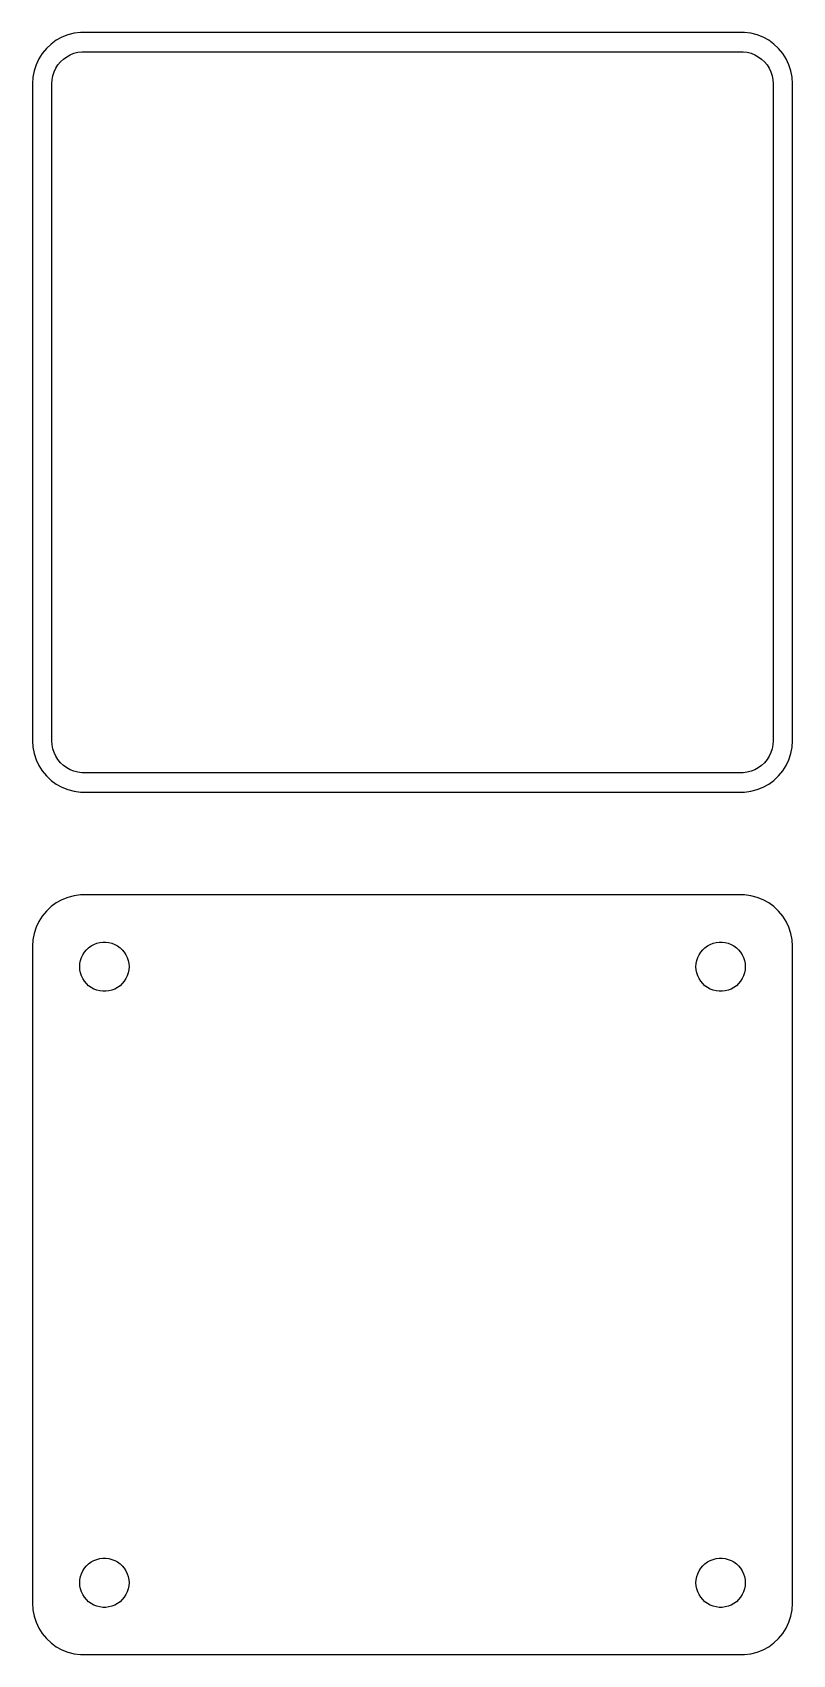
# Model space of a CAD drawing. Header units: metres. Extents: x -37 to 37, y 131 to 289.
import ezdxf

# ---------------------------------------------------------------- set-up
doc = ezdxf.new("R2010")
doc.units = ezdxf.units.M

msp = doc.modelspace()

# ---------------------------------------------------------------- linework, layer by layer
for p, q in [((-35.1871, 287.853), (-35.6448, 287.423)), ((-34.6791, 288.222), (-35.1871, 287.853)), ((-34.1289, 288.524), (-34.6791, 288.222)), ((-33.5451, 288.755), (-34.1289, 288.524)), ((-32.9369, 288.911), (-33.5451, 288.755)), ((-32.3139, 288.99), (-32.9369, 288.911)), ((32.3139, 288.99), (-32.3139, 288.99)), ((32.9369, 288.911), (32.3139, 288.99)), ((33.5451, 288.755), (32.9369, 288.911)), ((34.1289, 288.524), (33.5451, 288.755)), ((34.6791, 288.222), (34.1289, 288.524)), ((35.1871, 287.853), (34.6791, 288.222)), ((35.6448, 287.423), (35.1871, 287.853)), ((-36.3815, 286.409), (-36.6489, 285.841)), ((-36.0451, 286.939), (-36.3815, 286.409)), ((-35.6448, 287.423), (-36.0451, 286.939)), ((-34.5184, 285.83), (-34.2692, 286.131)), ((-34.2692, 286.131), (-33.9842, 286.399)), ((-33.9842, 286.399), (-33.668, 286.628)), ((-33.668, 286.628), (-33.3254, 286.817)), ((-33.3254, 286.817), (-32.9619, 286.961)), ((-32.9619, 286.961), (-32.5833, 287.058)), ((-32.5833, 287.058), (-32.1954, 287.107)), ((-32.1954, 287.107), (32.1954, 287.107)), ((32.1954, 287.107), (32.5833, 287.058)), ((32.5833, 287.058), (32.9619, 286.961)), ((32.9619, 286.961), (33.3254, 286.817)), ((33.3254, 286.817), (33.668, 286.628)), ((33.668, 286.628), (33.9842, 286.399)), ((33.9842, 286.399), (34.2692, 286.131)), ((34.2692, 286.131), (34.5184, 285.83)), ((36.0451, 286.939), (35.6448, 287.423)), ((36.3815, 286.409), (36.0451, 286.939)), ((36.6489, 285.841), (36.3815, 286.409)), ((-36.9606, 284.627), (-37, 284)), ((-36.8429, 285.243), (-36.9606, 284.627)), ((-36.6489, 285.841), (-36.8429, 285.243)), ((-35.1129, 284), (-35.0884, 284.39)), ((-35.0884, 284.39), (-35.0151, 284.774)), ((-35.0151, 284.774), (-34.8943, 285.146)), ((-34.8943, 285.146), (-34.7279, 285.5)), ((-34.7279, 285.5), (-34.5184, 285.83)), ((34.5184, 285.83), (34.7279, 285.5)), ((34.7279, 285.5), (34.8943, 285.146)), ((34.8943, 285.146), (35.0151, 284.774)), ((35.0151, 284.774), (35.0884, 284.39)), ((35.0884, 284.39), (35.1129, 284)), ((36.8429, 285.243), (36.6489, 285.841)), ((36.9606, 284.627), (36.8429, 285.243)), ((37, 284), (36.9606, 284.627)), ((-37, 284), (-37, 220)), ((-35.1129, 220), (-35.1129, 284)), ((35.1129, 284), (35.1129, 220)), ((37, 220), (37, 284)), ((-37, 220), (-36.9606, 219.373)), ((-35.0884, 219.61), (-35.1129, 220)), ((-35.0151, 219.226), (-35.0884, 219.61)), ((35.0884, 219.61), (35.0151, 219.226)), ((35.1129, 220), (35.0884, 219.61)), ((36.9606, 219.373), (37, 220)), ((-36.9606, 219.373), (-36.8429, 218.757)), ((-36.8429, 218.757), (-36.6489, 218.159)), ((-36.6489, 218.159), (-36.3815, 217.591)), ((-34.8943, 218.854), (-35.0151, 219.226)), ((-34.7279, 218.5), (-34.8943, 218.854)), ((-34.5184, 218.17), (-34.7279, 218.5)), ((-34.2692, 217.869), (-34.5184, 218.17)), ((34.5184, 218.17), (34.2692, 217.869)), ((34.7279, 218.5), (34.5184, 218.17)), ((34.8943, 218.854), (34.7279, 218.5)), ((35.0151, 219.226), (34.8943, 218.854)), ((36.3815, 217.591), (36.6489, 218.159)), ((36.6489, 218.159), (36.8429, 218.757)), ((36.8429, 218.757), (36.9606, 219.373)), ((-36.3815, 217.591), (-36.0451, 217.061)), ((-36.0451, 217.061), (-35.6448, 216.577)), ((-35.6448, 216.577), (-35.1871, 216.147)), ((-33.9842, 217.601), (-34.2692, 217.869)), ((-33.668, 217.372), (-33.9842, 217.601)), ((-33.3254, 217.183), (-33.668, 217.372)), ((-32.9619, 217.039), (-33.3254, 217.183)), ((-32.5833, 216.942), (-32.9619, 217.039)), ((-32.1954, 216.893), (-32.5833, 216.942)), ((32.1954, 216.893), (-32.1954, 216.893)), ((32.5833, 216.942), (32.1954, 216.893)), ((32.9619, 217.039), (32.5833, 216.942)), ((33.3254, 217.183), (32.9619, 217.039)), ((33.668, 217.372), (33.3254, 217.183)), ((33.9842, 217.601), (33.668, 217.372)), ((34.2692, 217.869), (33.9842, 217.601)), ((35.1871, 216.147), (35.6448, 216.577)), ((35.6448, 216.577), (36.0451, 217.061)), ((36.0451, 217.061), (36.3815, 217.591)), ((-35.1871, 216.147), (-34.6791, 215.778)), ((-34.6791, 215.778), (-34.1289, 215.476)), ((-34.1289, 215.476), (-33.5451, 215.245)), ((-33.5451, 215.245), (-32.9369, 215.089)), ((-32.9369, 215.089), (-32.3139, 215.01)), ((-32.3139, 215.01), (32.3139, 215.01)), ((32.3139, 215.01), (32.9369, 215.089)), ((32.9369, 215.089), (33.5451, 215.245)), ((33.5451, 215.245), (34.1289, 215.476)), ((34.1289, 215.476), (34.6791, 215.778)), ((34.6791, 215.778), (35.1871, 216.147)), ((-35.1871, 203.853), (-35.6448, 203.423)), ((-34.6791, 204.222), (-35.1871, 203.853)), ((-34.1289, 204.524), (-34.6791, 204.222)), ((-33.5451, 204.755), (-34.1289, 204.524)), ((-32.9369, 204.911), (-33.5451, 204.755)), ((-32.3139, 204.99), (-32.9369, 204.911)), ((32.3139, 204.99), (-32.3139, 204.99)), ((32.9369, 204.911), (32.3139, 204.99)), ((33.5451, 204.755), (32.9369, 204.911)), ((34.1289, 204.524), (33.5451, 204.755)), ((34.6791, 204.222), (34.1289, 204.524)), ((35.1871, 203.853), (34.6791, 204.222)), ((35.6448, 203.423), (35.1871, 203.853)), ((-36.3815, 202.409), (-36.6489, 201.841)), ((-36.0451, 202.939), (-36.3815, 202.409)), ((-35.6448, 203.423), (-36.0451, 202.939)), ((36.0451, 202.939), (35.6448, 203.423)), ((36.3815, 202.409), (36.0451, 202.939)), ((36.6489, 201.841), (36.3815, 202.409)), ((-36.8429, 201.243), (-36.9606, 200.627)), ((-36.6489, 201.841), (-36.8429, 201.243)), ((36.8429, 201.243), (36.6489, 201.841)), ((36.9606, 200.627), (36.8429, 201.243)), ((-36.9606, 200.627), (-37, 200)), ((-37, 200), (-37, 136)), ((-32.2315, 198.883), (-32.1031, 199.156)), ((-32.1031, 199.156), (-31.9416, 199.411)), ((-31.9416, 199.411), (-31.7495, 199.643)), ((-31.7495, 199.643), (-31.5298, 199.849)), ((-31.5298, 199.849), (-31.286, 200.026)), ((-31.286, 200.026), (-31.0219, 200.172)), ((-31.0219, 200.172), (-30.7416, 200.283)), ((-30.7416, 200.283), (-30.4497, 200.357)), ((-30.4497, 200.357), (-30.1507, 200.395)), ((-30.1507, 200.395), (-29.8493, 200.395)), ((-29.8493, 200.395), (-29.5503, 200.357)), ((-29.5503, 200.357), (-29.2583, 200.283)), ((-29.2583, 200.283), (-28.9781, 200.172)), ((-28.9781, 200.172), (-28.714, 200.026)), ((-28.714, 200.026), (-28.4702, 199.849)), ((-28.4702, 199.849), (-28.2505, 199.643)), ((-28.2505, 199.643), (-28.0583, 199.411)), ((-28.0583, 199.411), (-27.8969, 199.156)), ((-27.8969, 199.156), (-27.7685, 198.883)), ((27.7685, 198.883), (27.8969, 199.156)), ((27.8969, 199.156), (28.0583, 199.411)), ((28.0583, 199.411), (28.2505, 199.643)), ((28.2505, 199.643), (28.4702, 199.849)), ((28.4702, 199.849), (28.714, 200.026)), ((28.714, 200.026), (28.9781, 200.172)), ((28.9781, 200.172), (29.2583, 200.283)), ((29.2583, 200.283), (29.5503, 200.357)), ((29.5503, 200.357), (29.8493, 200.395)), ((29.8493, 200.395), (30.1507, 200.395)), ((30.1507, 200.395), (30.4497, 200.357)), ((30.4497, 200.357), (30.7416, 200.283)), ((30.7416, 200.283), (31.0219, 200.172)), ((31.0219, 200.172), (31.286, 200.026)), ((31.286, 200.026), (31.5298, 199.849)), ((31.5298, 199.849), (31.7495, 199.643)), ((31.7495, 199.643), (31.9416, 199.411)), ((31.9416, 199.411), (32.1031, 199.156)), ((32.1031, 199.156), (32.2315, 198.883)), ((37, 200), (36.9606, 200.627)), ((37, 136), (37, 200)), ((-32.4, 198), (-32.3811, 198.301)), ((-32.3811, 197.699), (-32.4, 198)), ((-32.3811, 198.301), (-32.3246, 198.597)), ((-32.3246, 197.403), (-32.3811, 197.699)), ((-32.3246, 198.597), (-32.2315, 198.883)), ((-27.7685, 198.883), (-27.6754, 198.597)), ((-27.6754, 198.597), (-27.6189, 198.301)), ((-27.6189, 197.699), (-27.6754, 197.403)), ((-27.6189, 198.301), (-27.6, 198)), ((-27.6, 198), (-27.6189, 197.699)), ((27.6, 198), (27.6189, 198.301)), ((27.6189, 197.699), (27.6, 198)), ((27.6189, 198.301), (27.6754, 198.597)), ((27.6754, 197.403), (27.6189, 197.699)), ((27.6754, 198.597), (27.7685, 198.883)), ((32.2315, 198.883), (32.3246, 198.597)), ((32.3246, 198.597), (32.3811, 198.301)), ((32.3811, 197.699), (32.3246, 197.403)), ((32.3811, 198.301), (32.4, 198)), ((32.4, 198), (32.3811, 197.699)), ((-32.2315, 197.117), (-32.3246, 197.403)), ((-32.1031, 196.844), (-32.2315, 197.117)), ((-31.9416, 196.589), (-32.1031, 196.844)), ((-31.7495, 196.357), (-31.9416, 196.589)), ((-31.5298, 196.151), (-31.7495, 196.357)), ((-31.286, 195.974), (-31.5298, 196.151)), ((-31.0219, 195.828), (-31.286, 195.974)), ((-28.714, 195.974), (-28.9781, 195.828)), ((-28.4702, 196.151), (-28.714, 195.974)), ((-28.2505, 196.357), (-28.4702, 196.151)), ((-28.0583, 196.589), (-28.2505, 196.357)), ((-27.8969, 196.844), (-28.0583, 196.589)), ((-27.7685, 197.117), (-27.8969, 196.844)), ((-27.6754, 197.403), (-27.7685, 197.117)), ((27.7685, 197.117), (27.6754, 197.403)), ((27.8969, 196.844), (27.7685, 197.117)), ((28.0583, 196.589), (27.8969, 196.844)), ((28.2505, 196.357), (28.0583, 196.589)), ((28.4702, 196.151), (28.2505, 196.357)), ((28.714, 195.974), (28.4702, 196.151)), ((28.9781, 195.828), (28.714, 195.974)), ((31.286, 195.974), (31.0219, 195.828)), ((31.5298, 196.151), (31.286, 195.974)), ((31.7495, 196.357), (31.5298, 196.151)), ((31.9416, 196.589), (31.7495, 196.357)), ((32.1031, 196.844), (31.9416, 196.589)), ((32.2315, 197.117), (32.1031, 196.844)), ((32.3246, 197.403), (32.2315, 197.117)), ((-30.7416, 195.717), (-31.0219, 195.828)), ((-30.4497, 195.643), (-30.7416, 195.717)), ((-30.1507, 195.605), (-30.4497, 195.643)), ((-29.8493, 195.605), (-30.1507, 195.605)), ((-29.5503, 195.643), (-29.8493, 195.605)), ((-29.2583, 195.717), (-29.5503, 195.643)), ((-28.9781, 195.828), (-29.2583, 195.717)), ((29.2583, 195.717), (28.9781, 195.828)), ((29.5503, 195.643), (29.2583, 195.717)), ((29.8493, 195.605), (29.5503, 195.643)), ((30.1507, 195.605), (29.8493, 195.605)), ((30.4497, 195.643), (30.1507, 195.605)), ((30.7416, 195.717), (30.4497, 195.643)), ((31.0219, 195.828), (30.7416, 195.717)), ((-32.2315, 138.883), (-32.1031, 139.156)), ((-32.1031, 139.156), (-31.9416, 139.411)), ((-31.9416, 139.411), (-31.7495, 139.643)), ((-31.7495, 139.643), (-31.5298, 139.849)), ((-31.5298, 139.849), (-31.286, 140.026)), ((-31.286, 140.026), (-31.0219, 140.172)), ((-31.0219, 140.172), (-30.7416, 140.283)), ((-30.7416, 140.283), (-30.4497, 140.357)), ((-30.4497, 140.357), (-30.1507, 140.395)), ((-30.1507, 140.395), (-29.8493, 140.395)), ((-29.8493, 140.395), (-29.5503, 140.357)), ((-29.5503, 140.357), (-29.2583, 140.283)), ((-29.2583, 140.283), (-28.9781, 140.172)), ((-28.9781, 140.172), (-28.714, 140.026)), ((-28.714, 140.026), (-28.4702, 139.849)), ((-28.4702, 139.849), (-28.2505, 139.643)), ((-28.2505, 139.643), (-28.0583, 139.411)), ((-28.0583, 139.411), (-27.8969, 139.156)), ((-27.8969, 139.156), (-27.7685, 138.883)), ((27.7685, 138.883), (27.8969, 139.156)), ((27.8969, 139.156), (28.0583, 139.411)), ((28.0583, 139.411), (28.2505, 139.643)), ((28.2505, 139.643), (28.4702, 139.849)), ((28.4702, 139.849), (28.714, 140.026)), ((28.714, 140.026), (28.9781, 140.172)), ((28.9781, 140.172), (29.2583, 140.283)), ((29.2583, 140.283), (29.5503, 140.357)), ((29.5503, 140.357), (29.8493, 140.395)), ((29.8493, 140.395), (30.1507, 140.395)), ((30.1507, 140.395), (30.4497, 140.357)), ((30.4497, 140.357), (30.7416, 140.283)), ((30.7416, 140.283), (31.0219, 140.172)), ((31.0219, 140.172), (31.286, 140.026)), ((31.286, 140.026), (31.5298, 139.849)), ((31.5298, 139.849), (31.7495, 139.643)), ((31.7495, 139.643), (31.9416, 139.411)), ((31.9416, 139.411), (32.1031, 139.156)), ((32.1031, 139.156), (32.2315, 138.883)), ((-32.4, 138), (-32.3811, 138.301)), ((-32.3811, 137.699), (-32.4, 138)), ((-32.3811, 138.301), (-32.3246, 138.597)), ((-32.3246, 137.403), (-32.3811, 137.699)), ((-32.3246, 138.597), (-32.2315, 138.883)), ((-27.7685, 138.883), (-27.6754, 138.597)), ((-27.6754, 138.597), (-27.6189, 138.301)), ((-27.6189, 137.699), (-27.6754, 137.403)), ((-27.6189, 138.301), (-27.6, 138)), ((-27.6, 138), (-27.6189, 137.699)), ((27.6, 138), (27.6189, 138.301)), ((27.6189, 137.699), (27.6, 138)), ((27.6189, 138.301), (27.6754, 138.597)), ((27.6754, 137.403), (27.6189, 137.699)), ((27.6754, 138.597), (27.7685, 138.883)), ((32.2315, 138.883), (32.3246, 138.597)), ((32.3246, 138.597), (32.3811, 138.301)), ((32.3811, 137.699), (32.3246, 137.403)), ((32.3811, 138.301), (32.4, 138)), ((32.4, 138), (32.3811, 137.699)), ((-37, 136), (-36.9606, 135.373)), ((-32.2315, 137.117), (-32.3246, 137.403)), ((-32.1031, 136.844), (-32.2315, 137.117)), ((-31.9416, 136.589), (-32.1031, 136.844)), ((-31.7495, 136.357), (-31.9416, 136.589)), ((-31.5298, 136.151), (-31.7495, 136.357)), ((-31.286, 135.974), (-31.5298, 136.151)), ((-31.0219, 135.828), (-31.286, 135.974)), ((-28.714, 135.974), (-28.9781, 135.828)), ((-28.4702, 136.151), (-28.714, 135.974)), ((-28.2505, 136.357), (-28.4702, 136.151)), ((-28.0583, 136.589), (-28.2505, 136.357)), ((-27.8969, 136.844), (-28.0583, 136.589)), ((-27.7685, 137.117), (-27.8969, 136.844)), ((-27.6754, 137.403), (-27.7685, 137.117)), ((27.7685, 137.117), (27.6754, 137.403)), ((27.8969, 136.844), (27.7685, 137.117)), ((28.0583, 136.589), (27.8969, 136.844)), ((28.2505, 136.357), (28.0583, 136.589)), ((28.4702, 136.151), (28.2505, 136.357)), ((28.714, 135.974), (28.4702, 136.151)), ((28.9781, 135.828), (28.714, 135.974)), ((31.286, 135.974), (31.0219, 135.828)), ((31.5298, 136.151), (31.286, 135.974)), ((31.7495, 136.357), (31.5298, 136.151)), ((31.9416, 136.589), (31.7495, 136.357)), ((32.1031, 136.844), (31.9416, 136.589)), ((32.2315, 137.117), (32.1031, 136.844)), ((32.3246, 137.403), (32.2315, 137.117)), ((36.9606, 135.373), (37, 136)), ((-36.9606, 135.373), (-36.8429, 134.757)), ((-36.8429, 134.757), (-36.6489, 134.159)), ((-30.7416, 135.717), (-31.0219, 135.828)), ((-30.4497, 135.643), (-30.7416, 135.717)), ((-30.1507, 135.605), (-30.4497, 135.643)), ((-29.8493, 135.605), (-30.1507, 135.605)), ((-29.5503, 135.643), (-29.8493, 135.605)), ((-29.2583, 135.717), (-29.5503, 135.643)), ((-28.9781, 135.828), (-29.2583, 135.717)), ((29.2583, 135.717), (28.9781, 135.828)), ((29.5503, 135.643), (29.2583, 135.717)), ((29.8493, 135.605), (29.5503, 135.643)), ((30.1507, 135.605), (29.8493, 135.605)), ((30.4497, 135.643), (30.1507, 135.605)), ((30.7416, 135.717), (30.4497, 135.643)), ((31.0219, 135.828), (30.7416, 135.717)), ((36.6489, 134.159), (36.8429, 134.757)), ((36.8429, 134.757), (36.9606, 135.373)), ((-36.6489, 134.159), (-36.3815, 133.591)), ((-36.3815, 133.591), (-36.0451, 133.061)), ((-36.0451, 133.061), (-35.6448, 132.577)), ((35.6448, 132.577), (36.0451, 133.061)), ((36.0451, 133.061), (36.3815, 133.591)), ((36.3815, 133.591), (36.6489, 134.159)), ((-35.6448, 132.577), (-35.1871, 132.147)), ((-35.1871, 132.147), (-34.6791, 131.778)), ((-34.6791, 131.778), (-34.1289, 131.476)), ((-34.1289, 131.476), (-33.5451, 131.245)), ((-33.5451, 131.245), (-32.9369, 131.089)), ((32.9369, 131.089), (33.5451, 131.245)), ((33.5451, 131.245), (34.1289, 131.476)), ((34.1289, 131.476), (34.6791, 131.778)), ((34.6791, 131.778), (35.1871, 132.147)), ((35.1871, 132.147), (35.6448, 132.577)), ((-32.9369, 131.089), (-32.3139, 131.01)), ((-32.3139, 131.01), (32.3139, 131.01)), ((32.3139, 131.01), (32.9369, 131.089))]:
    msp.add_line(p, q)

doc.saveas('drawing.dxf')
